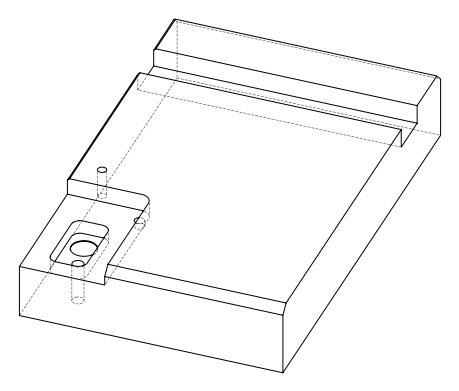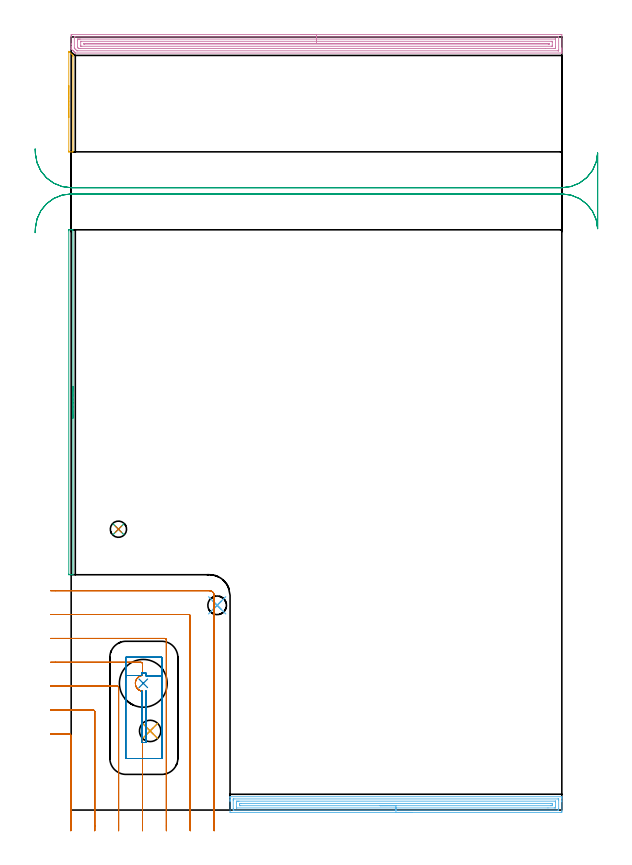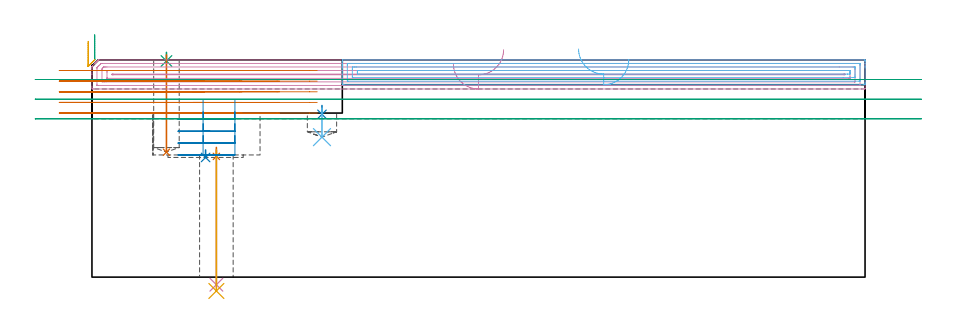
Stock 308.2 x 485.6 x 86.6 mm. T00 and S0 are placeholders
(PLAN: 15 operations, 8 tool changes, 43.3 min)
(1 SPOT_DRILL | STEP1HOLE | NXT0321_9005460120000 | 0.04 min | 4175 mm3)
(2 SPOT_DRILL_1 | STEP1POCKET | NXT0321_9005460120000 | 0.03 min | 2289 mm3)
(3 SPOT_DRILL_2 | STEP1POCKET_1 | NXT0321_9005460120000 | 0.03 min | 1 mm3)
(4 DRILL_THROUGH_HOLE_INTO_CENTER | STEP1HOLE | NXT0301_055 | 0.22 min | 2697 mm3)
(5 DRILL_TO_ENLARGE_THROUGH_HOLE | STEP1HOLE | UGT0301_268 | 0.23 min | 5291 mm3)
(6 DRILL_BLIND_HOLE_INTO_CENTER | STEP1POCKET | NXT0301_088 | 0.05 min | 967 mm3)
(7 DRILL_BLIND_HOLE_INTO_CENTER_1 | STEP1POCKET_1 | NXT0301_073 | 0.16 min | 2886 mm3)
(8 INDEXABLE_INSERT_DRILL_BLIND_HOLE_FROM_SOLID | STEP1POCKET_2 | UGT0302_009 | 0.02 min | 27467 mm3)
(9 AREA_MILL | FG_CHAMFER_SURFACE | UGT0205_001 | 1.89 min | 743 mm3)
(10 AREA_MILL_1 | FG_CHAMFER_SURFACE_1 | UGT0205_001 | 12.49 min | 20735 mm3)
(11 AREA_MILL_2 | FG_CHAMFER_SURFACE_2 | UGT0205_001 | 0.65 min | 214 mm3)
(12 AREA_MILL_3 | FG_CHAMFER_SURFACE_3 | UGT0205_001 | 6.88 min | 10484 mm3)
(13 MILL_CORNER_NOTCH_RECTANGULAR | CORNER_NOTCH_RECTANGULAR | UGT0201_136 | Follow Part, ap 5, ae 75% | 12.46 min | 291347 mm3)
(14 MILL_RECTANGULAR_POCKET | POCKET_RECTANGULAR_STRAIGHT | UGT0201_136 | Follow Part, ap 5, ae 75% | 3.2 min | 43997 mm3)
(15 MILL_RECTANGULAR_SLOT | SLOT_RECTANGULAR | UGT0201_009 | Follow Part, ap 11.25, ae 75% | 4.9 min | 354270 mm3)
(TOOL NXT0321_9005460120000 | NC Spot Drill, 142deg, 12mm, Carbide, Uncoated | D12 PA142 FL30 Z2)
(TOOL NXT0301_055 | Carbide Drill 8.4mm [860.1-0840-042A1-MM 2214] | D8.4 PA140 FL61 Z2)
(TOOL UGT0301_268 | Twist Drill 13.4 mm | D13.4 PA118 FL108 Z2)
(TOOL NXT0301_088 | Carbide Drill 11.7mm [860.1-1170-035A1-MM 2214] | D11.7 PA140 FL55 Z2)
(TOOL NXT0301_073 | Carbide Drill 10.2mm [860.1-1020-031A1-MM 2214] | D10.2 PA140 FL55 Z2)
(TOOL UGT0302_009 | Indexable Insert Drill 30mm | D30 PA180 FL50 Z2)
(TOOL UGT0205_001 | Chamfer Mill 20 x 3 x 45 deg. | D20 FL50 Z2)
(TOOL UGT0201_136 | Carbide End Mill 20.0 | D20 FL30 Z4)
(TOOL UGT0201_009 | End Mill 45 mm | D45 FL63 Z6)
(OP 1 SPOT_DRILL)
G17 G21 G94 G90
T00 M6
G54
G17 G0 G90 X49.6 Y49.7 S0 M3
G43 Z96.6 H0
G94 G81 G98 Z48.123 F250. R51.7
G80
M5
M2
(OP 2 SPOT_DRILL_1)
G17 G21 G94 G90
T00 M6
G54
G17 G0 G90 X91.7 Y128.6 S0 M3
G43 Z96.6 H0
G94 G81 G98 Z64.896 F250. R68.4
G80
M5
M2
(OP 3 SPOT_DRILL_2)
G17 G21 G94 G90
T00 M6
G54
G17 G0 G90 X29.7 Y176.4 S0 M3
G43 Z96.6 H0
G94 G81 G98 Z86.161 F250. R89.6
G80
M5
M2
(OP 4 DRILL_THROUGH_HOLE_INTO_CENTER)
G17 G21 G94 G90
T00 M6
G54
G17 G0 G90 X49.6 Y49.7 S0 M3
G43 Z96.6 H1
G94 G73 G98 Z-3.029 F250. Q7.39 R50.7
G80
M5
M2
(OP 5 DRILL_TO_ENLARGE_THROUGH_HOLE)
G17 G21 G94 G90
T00 M6
G54
G17 G0 G90 X49.6 Y49.7 S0 M3
G43 Z96.6 H0
G94 G73 G98 Z-5.526 F250. Q10.845 R50.7
G80
M5
M2
(OP 6 DRILL_BLIND_HOLE_INTO_CENTER)
G17 G21 G94 G90
T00 M6
G54
G17 G0 G90 X91.7 Y128.6 S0 M3
G43 Z96.6 H1
G94 G81 G98 Z55.8 F250. R67.4
G80
M5
M2
(OP 7 DRILL_BLIND_HOLE_INTO_CENTER_1)
G17 G21 G94 G90
T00 M6
G54
G17 G0 G90 X29.7 Y176.4 S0 M3
G43 Z96.6 H1
G94 G81 G98 Z49.8 F250. R88.6
G80
M5
M2
(OP 8 INDEXABLE_INSERT_DRILL_BLIND_HOLE_FROM_SOLID)
G17 G21 G94 G90
T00 M6
G54
G17 G0 G90 X45.3 Y79.6 S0 M3
G43 Z96.6 H0
G94 G81 G98 Z47.7 F250. R50.7
G80
M5
M2
(OP 9 AREA_MILL)
G17 G21 G94 G90
T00 M6
G54
G17 G0 G90 X1.1 Y266.15 S1061 M3
G43 Z96.6 H0
G94 G1 Y266.112 Z95.728 F250.
Y265.998 Z94.864
Y265.809 Z94.012
Y265.547 Z93.18
Y265.213 Z92.374
Y264.81 Z91.6
Y264.342 Z90.864
Y263.81 Z90.172
Y263.221 Z89.529
Y262.578 Z88.94
Y261.886 Z88.408
Y261.15 Z87.94
Y260.376 Z87.537
Y259.57 Z87.203
Y258.738 Z86.941
Y257.887 Z86.752
Y257.022 Z86.638
Y256.15 Z86.6
Y147.98
X1.097 Y147.81 Z86.589
X0.762 Y147.8 Z86.261
X0.507 Z86.007
X-0.2 Z85.295
X-1.433 Z84.064
X-1.491 Y147.803 Z84.005
X-1.5 Y148.194 Z84.
Y363.873
X-1.499 Y364.107 Z84.001
X-1.491 Y364.497 Z84.005
X-1.432 Y364.5 Z84.065
X-0.2 Z85.295
X0.507 Z86.007
X0.762 Z86.261
X1.098 Y364.49 Z86.589
X1.1 Y364.32 Z86.6
Y256.15
Y255.278 Z86.638
Y254.414 Z86.752
Y253.562 Z86.941
Y252.73 Z87.203
Y251.924 Z87.537
Y251.15 Z87.94
Y250.414 Z88.408
Y249.722 Z88.94
Y249.079 Z89.529
Y248.49 Z90.172
Y247.959 Z90.864
Y247.49 Z91.6
Y247.087 Z92.374
Y246.753 Z93.18
Y246.491 Z94.012
Y246.302 Z94.864
Y246.188 Z95.728
Y246.15 Z96.6
M5
M2
(OP 10 AREA_MILL_1)
G17 G21 G94 G90
T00 M6
G54
G17 G0 G90 X144.1 Y487.1 S1061 M3
G43 Z96.6 H0
Z85.
G94 G1 X144.138 Z84.128 F250.
X144.252 Z83.264
X144.441 Z82.412
X144.703 Z81.58
X145.037 Z80.774
X145.44 Z80.
X145.908 Z79.264
X146.44 Z78.572
X147.029 Z77.929
X147.672 Z77.34
X148.364 Z76.809
X149.1 Z76.34
X149.874 Z75.937
X150.68 Z75.603
X151.512 Z75.341
X152.364 Z75.152
X153.228 Z75.038
X154.1 Z75.
X307.595
X307.994 Y487.096 Z75.002
X308.19 Y487.092 Z75.006
X308.2 Y486.892 Z75.206
Y478.647 Z83.447
Y478.077 Z84.02
Y477.762 Z84.334
Y477.192 Z84.904
Y476.878 Z85.217
Y476.249 Z85.85
Y475.851 Z86.249
Y475.518 Z86.572
X308.192 Y475.503 Z86.588
X308.042 Y475.5 Z86.6
X2.836
X2.605 Y475.504 Z86.589
X2.572 Y475.53 Z86.565
X2.52 Y475.578 Z86.518
X2.39 Y475.709 Z86.389
X2.265 Y475.834 Z86.264
X2.104 Y475.993 Z86.101
X1.944 Y476.156 Z85.942
X1.827 Y476.272 Z85.825
X1.662 Y476.436 Z85.659
X1.497 Y476.602 Z85.496
X1.388 Y476.711 Z85.387
X1.22 Y476.878 Z85.217
X1.051 Y477.048 Z85.05
X0.159 Y477.941 Z84.158
X0.071 Y478.027 Z84.068
X0.01 Y478.089 Z84.003
X0.002 Y478.217 Z83.876
X0. Y478.455 Z83.644
Y478.902 Z83.197
Y479.531 Z82.564
Y480.73 Z81.367
Y481.3 Z80.794
Y486.007 Z76.089
X0.004 Y486.607 Z75.491
X0.009 Y487.091 Z75.006
X0.113 Y487.095 Z75.003
X0.605 Y487.1 Z75.
X154.1
Y485.686 Z76.414
X306.032 Y485.685 Z76.415
X306.124 Y485.684 Z76.416
X306.169 Y485.682 Z76.418
X306.186 Y485.679 Z76.421
X306.19 Y485.67 Z76.43
X306.195 Y485.566 Z76.534
X306.199 Y485.337 Z76.763
X306.2 Y477.376 Z84.724
X306.196 Y476.99 Z85.11
X306.192 Y476.939 Z85.161
X306.188 Y476.92 Z85.18
X306.183 Y476.919 Z85.181
X306.131 Y476.916 Z85.184
X306.024 Y476.915 Z85.185
X305.81 Y476.914 Z85.186
X4.138
X3.71 Y476.919 Z85.181
X3.659 Y476.921 Z85.179
X3.632 Y476.929 Z85.171
X3.589 Y476.969 Z85.131
X3.451 Y477.102 Z84.998
X3.282 Y477.268 Z84.832
X2.787 Y477.762 Z84.338
X2.39 Y478.161 Z83.939
X2.15 Y478.407 Z83.693
X2.032 Y478.529 Z83.571
X2.01 Y478.56 Z83.54
X2.006 Y478.592 Z83.508
X2.003 Y478.647 Z83.453
X2. Y479.033 Z83.067
Y485.224 Z76.876
X2.004 Y485.61 Z76.49
X2.008 Y485.661 Z76.439
X2.012 Y485.68 Z76.42
X2.017 Y485.681 Z76.419
X2.069 Y485.684 Z76.416
X2.176 Y485.685 Z76.415
X2.39 Y485.686 Z76.414
X154.1
Y484.272 Z77.828
X304.025 Y484.271 Z77.829
X304.132 Y484.27 Z77.83
X304.17 Y484.267 Z77.833
X304.185 Y484.266 Z77.834
X304.19 Y484.241 Z77.859
X304.195 Y484.126 Z77.974
X304.199 Y483.953 Z78.147
X304.2 Y479.358 Z82.742
X304.196 Y478.647 Z83.453
X304.192 Y478.481 Z83.619
X304.177 Y478.335 Z83.765
X304.025 Y478.334 Z83.766
X303.453 Y478.33 Z83.77
X297.941 Y478.328 Z83.772
X5.959 Y478.329 Z83.771
X5.387
X5.067 Y478.332 Z83.768
X4.747 Y478.335 Z83.765
X4.669 Y478.342 Z83.758
X4.624 Y478.383 Z83.717
X4.532 Y478.471 Z83.629
X4.355 Y478.647 Z83.453
X4.175 Y478.831 Z83.269
X4.01 Y479.014 Z83.086
X4.003 Y479.358 Z82.742
X4.001 Y479.531 Z82.569
X4. Y483.242 Z78.858
X4.004 Y483.953 Z78.147
X4.008 Y484.119 Z77.981
X4.023 Y484.264 Z77.836
X4.175 Y484.266 Z77.834
X4.747 Y484.27 Z77.83
X5.067 Y484.271 Z77.829
X5.638
X154.1 Y484.272 Z77.828
Y482.857 Z79.243
X301.562
X302.096 Y482.855 Z79.245
X302.153 Y482.853 Z79.247
X302.186 Y482.851 Z79.249
X302.19 Y482.813 Z79.287
X302.195 Y482.617 Z79.483
X302.2 Y482.225 Z79.875
Y480.456 Z81.644
X302.199 Y479.994 Z82.106
X302.197 Y479.783 Z82.317
X302.194 Y479.757 Z82.343
X302.19 Y479.75 Z82.35
X302.182 Y479.747 Z82.353
X302.124 Y479.744 Z82.356
X302.027 Y479.743 Z82.357
X6.638
X6.104 Y479.745 Z82.355
X6.047 Y479.747 Z82.353
X6.014 Y479.749 Z82.351
X6.01 Y479.787 Z82.313
X6.005 Y479.983 Z82.117
X6. Y480.375 Z81.725
X6.001 Y482.607 Z79.493
X6.003 Y482.818 Z79.282
X6.006 Y482.843 Z79.257
X6.01 Y482.85 Z79.25
X6.018 Y482.853 Z79.247
X6.076 Y482.856 Z79.244
X6.173 Y482.857 Z79.243
X154.1
Y481.443 Z80.657
X299.708 Y481.442 Z80.658
X299.997 Y481.439 Z80.661
X300.181 Y481.436 Z80.664
X300.19 Y481.389 Z80.711
X300.196 Y481.3 Z80.8
X300.197 Y481.221 Z80.879
X300.194 Y481.182 Z80.918
X300.191 Y481.168 Z80.932
X300.14 Y481.164 Z80.936
X299.852 Y481.159 Z80.941
X299.708 Y481.157 Z80.943
X8.492 Y481.158 Z80.942
X8.203 Y481.161 Z80.939
X8.019 Y481.164 Z80.936
X8.01 Y481.211 Z80.889
X8.004 Y481.3 Z80.8
X8.003 Y481.379 Z80.721
X8.006 Y481.418 Z80.682
X8.009 Y481.432 Z80.668
X8.06 Y481.436 Z80.664
X8.348 Y481.441 Z80.659
X8.493 Y481.443 Z80.657
X154.1
X154.972 Z80.695
X155.836 Z80.809
X156.688 Z80.998
X157.52 Z81.26
X158.326 Z81.594
X159.1 Z81.997
X159.836 Z82.465
X160.528 Z82.996
X161.171 Z83.586
X161.76 Z84.229
X162.292 Z84.921
X162.76 Z85.657
X163.163 Z86.431
X163.497 Z87.237
X163.759 Z88.069
X163.948 Z88.92
X164.062 Z89.785
X164.1 Z90.657
G0 Z96.6
M5
M2
(OP 11 AREA_MILL_2)
G17 G21 G94 G90
T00 M6
G54
G17 G0 G90 X-1.5 Y435. S1061 M3
G43 Z96.6 H0
Z94.
G94 G1 Y435.038 Z93.128 F250.
Y435.152 Z92.264
Y435.341 Z91.412
Y435.603 Z90.58
Y435.937 Z89.774
Y436.34 Z89.
Y436.808 Z88.264
Y437.339 Z87.572
Y437.929 Z86.929
Y438.572 Z86.34
Y439.264 Z85.808
Y440. Z85.34
Y440.774 Z84.937
Y441.58 Z84.603
Y442.412 Z84.341
Y443.263 Z84.152
Y444.128 Z84.038
Y445. Z84.
Y476.089
X-1.498 Y476.359 Z84.002
X-1.493 Y476.591 Z84.007
X-1.079 Y476.181 Z84.417
X0.679 Y474.422 Z86.176
X0.812 Y474.288 Z86.311
X0.925 Y474.175 Z86.423
X1.099 Y473.995 Z86.587
X1.1 Y473.401 Z86.6
Y413.493
X1.094 Y413.41 Z86.592
X0.924 Y413.4 Z86.422
X-0.712 Z84.787
X-1.316 Z84.181
X-1.493 Y413.41 Z84.004
X-1.499 Y413.426 Z83.999
X-1.5 Y413.493 Z84.
Y413.937
Y445.
Y445.871 Z84.038
Y446.736 Z84.152
Y447.588 Z84.341
Y448.42 Z84.603
Y449.226 Z84.937
Y450. Z85.34
Y450.736 Z85.808
Y451.428 Z86.34
Y452.071 Z86.929
Y452.66 Z87.572
Y453.191 Z88.264
Y453.66 Z89.
Y454.063 Z89.774
Y454.397 Z90.58
Y454.659 Z91.412
Y454.848 Z92.264
Y454.962 Z93.128
Y455. Z94.
G0 Z96.6
M5
M2
(OP 12 AREA_MILL_3)
G17 G21 G94 G90
T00 M6
G54
G17 G0 G90 X214. Y-1.5 S1061 M3
G43 Z96.6 H0
Z86.7
G94 G1 X213.962 Z85.828 F250.
X213.848 Z84.963
X213.659 Z84.112
X213.397 Z83.28
X213.063 Z82.474
X212.66 Z81.7
X212.192 Z80.964
X211.66 Z80.272
X211.071 Z79.629
X210.428 Z79.04
X209.736 Z78.508
X209. Z78.04
X208.226 Z77.637
X207.42 Z77.303
X206.588 Z77.041
X205.736 Z76.852
X204.872 Z76.738
X204. Z76.7
X100.413
X100.039 Y-1.496 Z76.702
X99.81 Y-1.492 Z76.706
X99.8 Y-1.259 Z76.938
Y5.223 Z83.417
Y5.778 Z83.975
Y6.109 Z84.305
Y6.665 Z84.861
Y6.995 Z85.19
Y7.656 Z85.855
Y8.013 Z86.213
X99.808 Y8.373 Z86.564
X99.81 Y8.397 Z86.588
X99.967 Y8.4 Z86.6
X308.033
X308.19 Y8.397 Z86.588
X308.192 Y8.373 Z86.564
X308.2 Y8.013 Z86.213
Y7.656 Z85.855
Y6.995 Z85.19
Y5.778 Z83.975
Y5.223 Z83.417
Y-0.703 Z77.494
X308.197 Y-0.981 Z77.216
X308.192 Y-1.492 Z76.706
X308.104 Y-1.495 Z76.703
X307.587 Y-1.5 Z76.7
X204.
Y-0.086 Z78.114
X102.199
X101.977 Y-0.085 Z78.115
X101.87 Y-0.082 Z78.118
X101.821 Y-0.079 Z78.121
X101.809 Y-0.073 Z78.127
X101.806 Y-0.055 Z78.145
X101.802 Y0.05 Z78.25
X101.8 Y0.301 Z78.501
Y0.791 Z78.991
X101.801 Y6.109 Z84.309
X101.802 Y6.503 Z84.703
X101.81 Y6.9 Z85.1
X101.822 Y6.979 Z85.179
X101.868 Y6.982 Z85.182
X101.978 Y6.984 Z85.184
X102.199 Y6.986 Z85.186
X305.801
X306.023 Y6.985 Z85.185
X306.13 Y6.982 Z85.182
X306.179 Y6.979 Z85.179
X306.19 Y6.973 Z85.173
X306.194 Y6.955 Z85.155
X306.198 Y6.85 Z85.05
X306.2 Y6.599 Z84.799
Y6.109 Z84.309
Y0.791 Z78.991
X306.198 Y0.397 Z78.597
X306.19 Y0. Z78.2
X306.178 Y-0.079 Z78.121
X306.132 Y-0.082 Z78.118
X306.022 Y-0.084 Z78.116
X305.801 Y-0.086 Z78.114
X204.
Y1.328 Z79.528
X103.985 Y1.329 Z79.529
X103.868 Y1.331 Z79.531
X103.826 Y1.333 Z79.533
X103.811 Y1.334 Z79.534
X103.808 Y1.372 Z79.572
X103.803 Y1.494 Z79.694
X103.801 Y1.677 Z79.877
X103.8 Y1.861 Z80.061
Y4.52 Z82.72
X103.803 Y5.223 Z83.423
X103.806 Y5.4 Z83.6
X103.819 Y5.564 Z83.764
X103.985 Y5.566 Z83.766
X104.527 Y5.57 Z83.77
X104.878 Y5.571 Z83.771
X105.419 Y5.572 Z83.772
X304.015 Y5.571 Z83.771
X304.132 Y5.569 Z83.769
X304.174 Y5.567 Z83.767
X304.189 Y5.565 Z83.765
X304.192 Y5.528 Z83.728
X304.197 Y5.406 Z83.606
X304.199 Y5.223 Z83.423
X304.2 Y5.039 Z83.239
Y2.38 Z80.58
X304.197 Y1.677 Z79.877
X304.194 Y1.5 Z79.7
X304.181 Y1.335 Z79.535
X304.015 Y1.333 Z79.533
X303.473 Y1.33 Z79.53
X299.5 Y1.328 Z79.528
X204.
Y2.743 Z80.943
X106.484
X105.899 Y2.745 Z80.945
X105.834 Y2.747 Z80.947
X105.817 Y2.749 Z80.949
X105.81 Y2.759 Z80.959
X105.807 Y2.809 Z81.009
X105.803 Y3.013 Z81.213
X105.8 Y3.421 Z81.621
Y3.45 Z81.65
X105.804 Y3.879 Z82.079
X105.808 Y4.093 Z82.293
X105.81 Y4.141 Z82.341
X105.851 Y4.15 Z82.35
X105.956 Y4.153 Z82.353
X106.664 Y4.157 Z82.357
X106.844
X301.516
X302.101 Y4.155 Z82.355
X302.166 Y4.153 Z82.353
X302.183 Y4.151 Z82.351
X302.19 Y4.141 Z82.341
X302.193 Y4.091 Z82.291
X302.197 Y3.887 Z82.087
X302.2 Y3.479 Z81.679
Y3.45 Z81.65
X302.196 Y3.021 Z81.221
X302.192 Y2.807 Z81.007
X302.19 Y2.759 Z80.959
X302.149 Y2.75 Z80.95
X302.044 Y2.747 Z80.947
X301.336 Y2.743 Z80.943
X301.156
X204.
X203.128 Z80.981
X202.264 Z81.095
X201.412 Z81.283
X200.58 Z81.546
X199.774 Z81.88
X199. Z82.282
X198.264 Z82.751
X197.572 Z83.282
X196.929 Z83.872
X196.34 Z84.515
X195.808 Z85.207
X195.34 Z85.943
X194.937 Z86.716
X194.603 Z87.522
X194.341 Z88.354
X194.152 Z89.206
X194.038 Z90.071
X194. Z90.943
G0 Z96.6
M5
M2
(OP 13 MILL_CORNER_NOTCH_RECTANGULAR)
G17 G21 G94 G90
T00 M6
G54
G17 G0 G90 X-0.2 Y-12.998 S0 M3
G43 Z96.6 H0
Z82.36
G94 G1 Y-9.998 F250.
Y46.807 F500.
G3 X-1.193 Y47.8 R1.
G1 X-10.
X-13. F250.
G0 Z96.6
X14.8 Y-13.
Z82.36
G1 Y-10.
Y61.807 F500.
G3 X13.807 Y62.8 R1.
G1 X-10.
X-13. F250.
G0 Z96.6
X29.8 Y-13.
Z82.36
G1 Y-10.
Y76.806 F500.
G3 X28.806 Y77.8 R1.
G1 X-10.
X-13. F250.
G0 Z96.6
X44.8 Y-13.
Z82.36
G1 Y-10.
Y74.63 F500.
X44.752 Y74.635
G2 X41.503 Y76.361 R5.002
X40.404 Y78.613 R4.973
X42.148 Y83.472 R4.991
X44.8 Y84.564 R5.062
G1 Y91.806
G3 X43.806 Y92.8 R1.
G1 X-10.
X-13. F250.
G0 Z96.6
X59.8 Y-13.
Z82.36
G1 Y-10.
Y106.806 F500.
G3 X58.806 Y107.8 R1.
G1 X-10.
X-13. F250.
G0 Z96.6
X74.8 Y-13.
Z82.36
G1 Y-10.
Y121.805 F500.
G3 X73.805 Y122.8 R1.
G1 X-10.
X-13. F250.
G0 Z96.6
X89.8 Y-13.
Z82.36
G1 Y-10.
Y134.8 F500.
G3 X86.8 Y137.8 R3.
G1 X-10.
X-13. F250.
G0 Z96.6
X-0.2 Y-12.998
Z78.12
G1 Y-9.998
Y46.807 F500.
G3 X-1.193 Y47.8 R1.
G1 X-10.
X-13. F250.
G0 Z96.6
X14.8 Y-13.
Z78.12
G1 Y-10.
Y61.807 F500.
G3 X13.807 Y62.8 R1.
G1 X-10.
X-13. F250.
G0 Z96.6
X29.8 Y-13.
Z78.12
G1 Y-10.
Y76.806 F500.
G3 X28.806 Y77.8 R1.
G1 X-10.
X-13. F250.
G0 Z96.6
X44.8 Y-13.
Z78.12
G1 Y-10.
Y74.631 F500.
X44.752 Y74.635
G2 X41.826 Y76.017 R5.002
X41.504 Y76.36 R5.001
X41.08 Y76.932 R4.971
X40.403 Y78.617 R4.973
X42.151 Y83.474 R4.992
X44.8 Y84.564 R5.062
G1 Y91.806
G3 X43.806 Y92.8 R1.
G1 X-10.
X-13. F250.
G0 Z96.6
X59.8 Y-13.
Z78.12
G1 Y-10.
Y106.806 F500.
G3 X58.806 Y107.8 R1.
G1 X-10.
X-13. F250.
G0 Z96.6
X74.8 Y-13.
Z78.12
G1 Y-10.
Y121.805 F500.
G3 X73.805 Y122.8 R1.
G1 X-10.
X-13. F250.
G0 Z96.6
X89.8 Y-13.
Z78.12
G1 Y-10.
Y134.8 F500.
G3 X86.8 Y137.8 R3.
G1 X-10.
X-13. F250.
G0 Z96.6
X-0.2 Y-12.998
Z73.88
G1 Y-9.998
Y46.807 F500.
G3 X-1.193 Y47.8 R1.
G1 X-10.
X-13. F250.
G0 Z96.6
X14.8 Y-13.
Z73.88
G1 Y-10.
Y61.807 F500.
G3 X13.807 Y62.8 R1.
G1 X-10.
X-13. F250.
G0 Z96.6
X29.8 Y-13.
Z73.88
G1 Y-10.
Y76.806 F500.
G3 X28.806 Y77.8 R1.
G1 X-10.
X-13. F250.
G0 Z96.6
X44.8 Y-13.
Z73.88
G1 Y-10.
Y74.631 F500.
X44.752 Y74.635
G2 X41.55 Y76.306 R5.013
G1 X41.504 Y76.36
G2 X41.246 Y76.687 R4.971
X40.404 Y78.614 R4.974
X42.151 Y83.474 R4.992
X44.8 Y84.564 R5.062
G1 Y91.806
G3 X43.806 Y92.8 R1.
G1 X-10.
X-13. F250.
G0 Z96.6
X59.8 Y-13.
Z73.88
G1 Y-10.
Y106.806 F500.
G3 X58.806 Y107.8 R1.
G1 X-10.
X-13. F250.
G0 Z96.6
X74.8 Y-13.
Z73.88
G1 Y-10.
Y121.805 F500.
G3 X73.805 Y122.8 R1.
G1 X-10.
X-13. F250.
G0 Z96.6
X89.8 Y-13.
Z73.88
G1 Y-10.
Y134.8 F500.
G3 X86.8 Y137.8 R3.
G1 X-10.
X-13. F250.
G0 Z96.6
X-0.2 Y-12.998
Z69.64
G1 Y-9.998
Y46.807 F500.
G3 X-1.193 Y47.8 R1.
G1 X-10.
X-13. F250.
G0 Z96.6
X14.8 Y-13.
Z69.64
G1 Y-10.
Y61.807 F500.
G3 X13.807 Y62.8 R1.
G1 X-10.
X-13. F250.
G0 Z96.6
X29.8 Y-13.
Z69.64
G1 Y-10.
Y76.806 F500.
G3 X28.806 Y77.8 R1.
G1 X-10.
X-13. F250.
G0 Z96.6
X44.8 Y-13.
Z69.64
G1 Y-10.
Y74.63 F500.
X44.752 Y74.635
G2 X41.503 Y76.361 R5.013
X40.404 Y78.613 R4.974
X42.148 Y83.472 R4.991
X44.8 Y84.564 R5.062
G1 Y91.806
G3 X43.806 Y92.8 R1.
G1 X-10.
X-13. F250.
G0 Z96.6
X59.8 Y-13.
Z69.64
G1 Y-10.
Y106.806 F500.
G3 X58.806 Y107.8 R1.
G1 X-10.
X-13. F250.
G0 Z96.6
X74.8 Y-13.
Z69.64
G1 Y-10.
Y121.805 F500.
G3 X73.805 Y122.8 R1.
G1 X-10.
X-13. F250.
G0 Z96.6
X89.8 Y-13.
Z69.64
G1 Y-10.
Y134.8 F500.
G3 X86.8 Y137.8 R3.
G1 X-10.
X-13. F250.
G0 Z96.6
X-0.2 Y-12.998
Z65.4
G1 Y-9.998
Y46.807 F500.
G3 X-1.193 Y47.8 R1.
G1 X-10.
X-13. F250.
G0 Z96.6
X14.8 Y-13.
Z65.4
G1 Y-10.
Y61.807 F500.
G3 X13.807 Y62.8 R1.
G1 X-10.
X-13. F250.
G0 Z96.6
X29.8 Y-13.
Z65.4
G1 Y-10.
Y76.806 F500.
G3 X28.806 Y77.8 R1.
G1 X-10.
X-13. F250.
G0 Z96.6
X44.8 Y-13.
Z65.4
G1 Y-10.
Y74.63 F500.
X44.752 Y74.635
G2 X41.503 Y76.361 R5.002
X40.404 Y78.613 R4.973
X41.127 Y82.342 R4.991
X42.153 Y83.475 R4.99
X44.8 Y84.564 R5.062
G1 Y91.806
G3 X43.806 Y92.8 R1.
G1 X-10.
X-13. F250.
G0 Z96.6
X59.8 Y-13.
Z65.4
G1 Y-10.
Y106.806 F500.
G3 X58.806 Y107.8 R1.
G1 X-10.
X-13. F250.
G0 Z96.6
X74.8 Y-13.
Z65.4
G1 Y-10.
Y121.805 F500.
G3 X73.805 Y122.8 R1.
G1 X-10.
X-13. F250.
G0 Z96.6
X89.8 Y-13.
Z65.4
G1 Y-10.
Y134.8 F500.
G3 X86.8 Y137.8 R3.
G1 X-10.
X-13. F250.
G0 Z96.6
M5
M2
(OP 14 MILL_RECTANGULAR_POCKET)
G17 G21 G94 G90
T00 M6
G54
G17 G0 G90 X44.3 Y45.831 S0 M3
G43 Z96.6 H0
Z70.65
G94 G1 Y74.707 Z62.912 F250.
Y42.4 F500.
X47.
Y74.904
G0 X57. Y55.419 Z70.65
G1 Y84.296 Z62.912 F250.
X47.
Y86. F500.
X44.3
Y84.486
X34.3
Y32.6
G3 X34.5 Y32.4 R0.2
G1 X56.8
G3 X57. Y32.6 R0.2
G1 Y95.8
G3 X56.8 Y96. R0.2
G1 X34.5
G3 X34.3 Y95.8 R0.2
G1 Y84.486
Y83.486
G0 X44.3 Y45.831 Z65.912
G1 Y74.707 Z58.175 F250.
Y42.4 F500.
X47.
Y74.908
G0 X57. Y55.417 Z65.912
G1 Y84.293 Z58.175 F250.
X47.
Y86. F500.
X44.3
Y84.486
X34.3
Y32.6
G3 X34.5 Y32.4 R0.2
G1 X56.8
G3 X57. Y32.6 R0.2
G1 Y95.8
G3 X56.8 Y96. R0.2
G1 X34.5
G3 X34.3 Y95.8 R0.2
G1 Y84.486
Y83.486
G0 X44.3 Y45.831 Z61.175
G1 Y74.707 Z53.437 F250.
Y42.4 F500.
X47.
Y74.908
G0 X57. Y55.417 Z61.175
G1 Y84.293 Z53.437 F250.
X47.
Y86. F500.
X44.3
Y84.49
X34.3
Y32.6
G3 X34.5 Y32.4 R0.2
G1 X56.8
G3 X57. Y32.6 R0.2
G1 Y95.8
G3 X56.8 Y96. R0.2
G1 X34.5
G3 X34.3 Y95.8 R0.2
G1 Y84.49
Y83.49
G0 X44.3 Y45.831 Z56.437
G1 Y74.707 Z48.7 F250.
Y42.4 F500.
X47.
Y74.908
G0 X57. Y55.417 Z56.437
G1 Y84.293 Z48.7 F250.
X47.
Y86. F500.
X44.3
Y84.49
X34.3
Y32.6
G3 X34.5 Y32.4 R0.2
G1 X56.8
G3 X57. Y32.6 R0.2
G1 Y95.8
G3 X56.8 Y96. R0.2
G1 X34.5
G3 X34.3 Y95.8 R0.2
G1 Y84.49
Y83.49
G0 Z96.6
M5
M2
(OP 15 MILL_RECTANGULAR_SLOT)
G17 G21 G94 G90
T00 M6
G54
G17 G0 G90 X-22.625 Y362.666 S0 M3
G43 Z96.6 H0
Z78.767
G94 G1 X-22.47 Y365.662 F250.
G2 X0. Y387. R22.5 F500.
G1 X308.2
G2 X330.69 Y365.171 R22.5
G1 Y412.729
G2 X308.2 Y390.9 R22.5
G1 X0.
G2 X-22.47 Y412.239 R22.5
G1 X-22.625 Y415.235 F250.
G0 Y362.666 Z70.933
G1 X-22.47 Y365.662
G2 X0. Y387. R22.5 F500.
G1 X308.2
G2 X330.69 Y365.171 R22.5
G1 Y412.729
G2 X308.2 Y390.9 R22.5
G1 X0.
G2 X-22.47 Y412.239 R22.5
G1 X-22.625 Y415.235 F250.
G0 Y362.666 Z63.1
G1 X-22.47 Y365.662
G2 X0. Y387. R22.5 F500.
G1 X308.2
G2 X330.69 Y365.171 R22.5
G1 Y412.729
G2 X308.2 Y390.9 R22.5
G1 X0.
G2 X-22.47 Y412.239 R22.5
G1 X-22.625 Y415.235 F250.
G0 Z96.6
M5
M2
